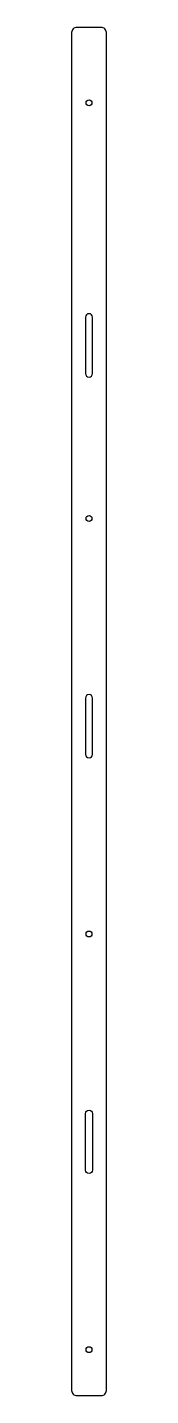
# Model space of a CAD drawing. Extents: x 0 to 40, y 0 to 1577.
import ezdxf

# ---------------------------------------------------------------- set-up
doc = ezdxf.new("R2010")
doc.units = 0
doc.layers.get('0').update_dxf_attribs({"linetype": 'CONTINUOUS'})

msp = doc.modelspace()

# ---------------------------------------------------------------- linework, layer by layer
for points in [[(6, 0), (34, 0, 0.414214), (40, 6), (40, 1571, 0.414214), (34, 1577), (6, 1577, 0.414214), (0, 1571), (0, 6, 0.414214)], [(24, 1178), (24, 1243, 1), (16, 1243), (16, 1178, 1)], [(24, 739), (24, 804, 1), (16, 804), (16, 739, 1)], [(16, 260), (16, 325, -1), (24, 325), (24, 260, -1)]]:
    msp.add_lwpolyline(points, format="xyb", close=True)
for centre in [(20, 1490), (20, 1011), (20, 532), (20, 53)]:
    msp.add_circle(centre, 3.4)

doc.saveas('drawing.dxf')
